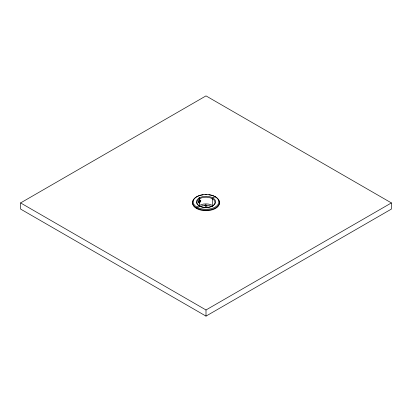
<?xml version="1.0" encoding="UTF-8"?>
<svg xmlns="http://www.w3.org/2000/svg" width="412" height="412" viewBox="0 0 412 412"><rect width="100%" height="100%" fill="white"/><g stroke="black" fill="none" stroke-linecap="round" stroke-linejoin="round"><path stroke-width="0.62" d="M212.365 206.175L212.371 198.728A0.639 0.371 -60 0 1 212.824 197.945L215.085 196.637A0.639 0.371 -60 0 1 215.538 196.9M200.407 200.603A1.282 0.865 -50.1 0 0 199.604 200.361L199.635 198.728A0.639 0.371 60 0 0 199.181 197.945L199.521 197.755M199.629 200.294L199.635 200.268A1.478 0.973 -68.3 0 1 199.882 200.144L199.629 200.294A1.257 0.855 -71 0 0 199.408 200.381L199.624 200.314M199.861 200.217L199.872 200.191A1.566 1.035 -52.2 0 1 200.814 200.546M199.022 205.789L200.855 204.805A9.002 5.196 0 0 1 212.963 205.779M198.857 198.141L199.181 197.945M199.331 198.914L199.954 198.553M212.046 206.257L212.669 205.897M212.365 206.077A0.639 0.371 60 0 1 212.819 205.82L213.143 205.619M20.6 202.925L206 95.888L391.4 202.925L391.4 209.075L206 316.112L20.6 209.075L20.6 202.925L206 309.968L391.4 202.925M212.479 206.005L212.819 205.82M212.051 198.553L212.674 198.914M199.949 206.257L199.629 206.082A0.639 0.371 -60 0 0 199.176 205.82L198.852 205.624A9.749 5.629 0 0 1 196.375 202.153M199.326 205.897L199.629 206.082L199.429 202.483M206 309.968L206 316.112M199.794 200.072L199.794 201.648M196.462 208.431L196.462 207.911A0.639 0.371 -60 0 1 196.915 207.128L199.176 205.82L199.521 206.01A9.749 5.629 0 0 0 205.058 207.416M218.963 200.778A13.483 7.787 0 0 1 206.015 210.712A13.483 7.787 0 0 1 193.032 200.793M199.557 200.036A1.282 0.742 -60 0 1 199.666 201.447A1.282 0.742 -60 0 1 198.388 202.307M208.848 194.794A13.483 7.787 0 0 1 217.175 206.762A13.483 7.787 0 0 1 194.84 206.778A13.483 7.787 0 0 1 203.116 194.799M205.022 194.639A13.483 7.787 0 0 1 206.948 194.639M205.104 207.391A9.594 5.541 0 0 0 215.625 201.607A9.749 5.629 0 0 0 213.143 198.141L212.479 197.755A9.749 5.629 0 0 0 206.942 196.344A9.594 5.541 0 0 0 196.462 202.148M200.361 200.644A1.272 0.551 -50.1 0 1 199.418 202.225M199.398 202.689A1.272 0.875 -72.1 0 1 198.538 201.731A1.272 0.875 -72.1 0 1 199.403 200.268M200.737 200.613A1.581 0.742 -52.1 0 1 199.635 202.642M199.624 203.054A1.566 1.045 -69.1 0 1 198.584 201.973A1.566 1.045 -69.1 0 1 199.629 200.15M200.232 206.52A9.002 5.196 0 0 1 211.768 206.52M198.816 208.029A12.844 7.416 0 0 0 218.813 202.4A12.844 7.416 0 0 0 200.371 195.216A12.844 7.416 0 0 0 198.816 208.029M201.102 206.793A9.023 5.207 0 0 0 214.987 202.658A9.023 5.207 0 0 0 201.844 197.786A9.023 5.207 0 0 0 201.102 206.793M205.073 205.531A1.334 0.767 60 0 0 206.618 207.04A1.334 0.767 60 0 0 206.309 205.011A1.334 0.767 60 0 0 205.073 205.531"/></g></svg>
